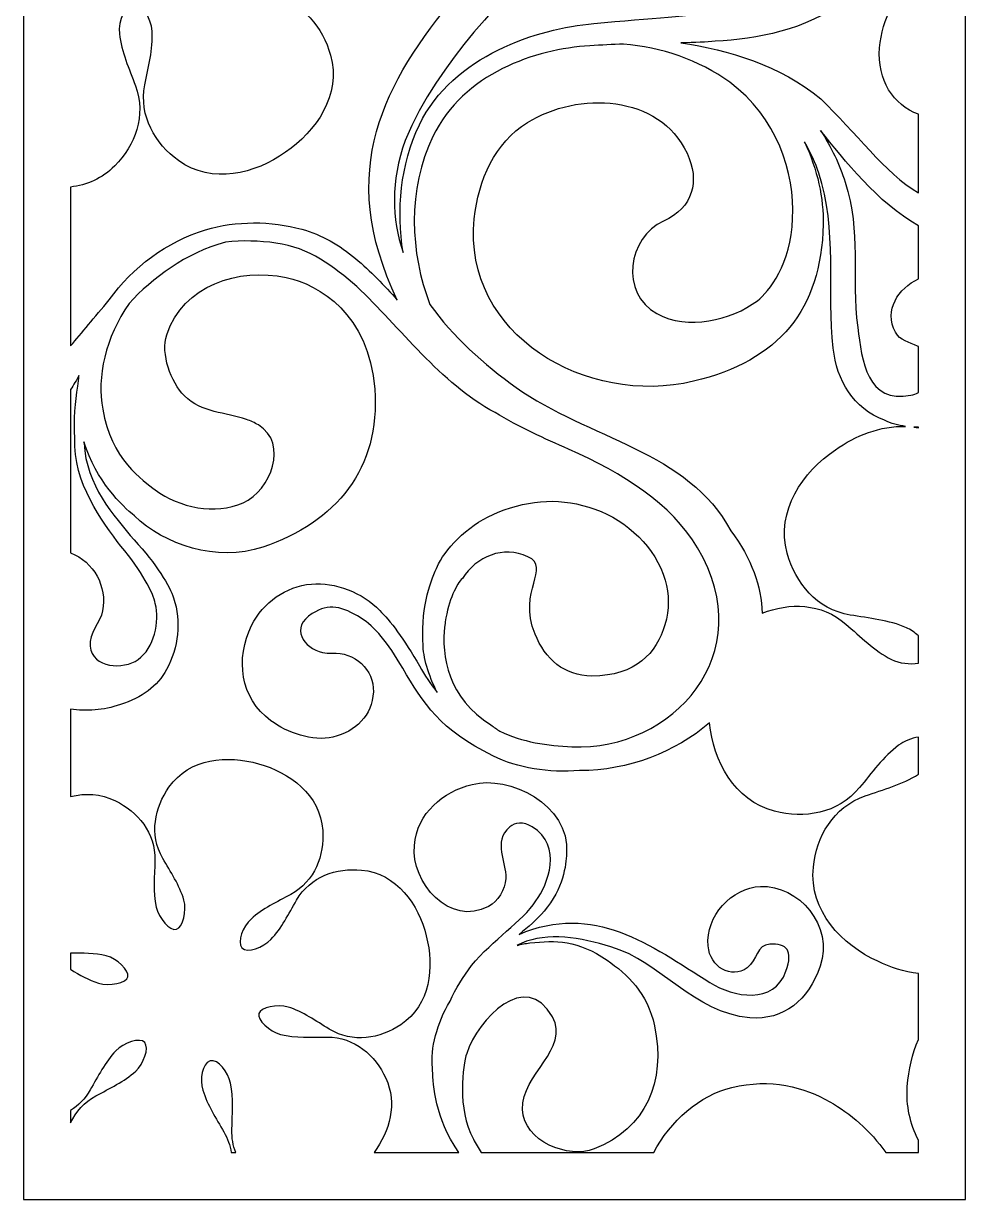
# Model space of a CAD drawing. Header units: centimetres. Extents: x 12.62 to 15.59, y -0.87 to 9.
# Drawn here: x 12.625 to 15.586, y -0.87 to 2.828 of the extents above; entities that cross this region are included whole.
import ezdxf

# ---------------------------------------------------------------- set-up
doc = ezdxf.new("R2010")
doc.units = ezdxf.units.CM
doc.header["$MEASUREMENT"] = 0
doc.layers.add('layer 1', color=7, linetype='Continuous')

msp = doc.modelspace()

# ---------------------------------------------------------------- linework, layer by layer
at = {"layer": 'layer 1', "color": 250}
for points, knots in [([(12.62472, 9.00077), (12.62472, 9.00077), (15.586, 9.00077), (15.586, 9.00077), (15.586, 9.00077), (15.586, 9.00077), (15.586, -0.87015), (15.586, -0.87015), (15.586, -0.87015), (15.586, -0.87015), (12.62472, -0.87015), (12.62472, -0.87015), (12.62472, -0.87015), (12.62472, -0.87015), (12.62472, 9.00077), (12.62472, 9.00077)], [0, 0, 0, 0, 0.2, 0.2, 0.2, 0.2, 0.4, 0.4, 0.4, 0.4, 0.6, 0.6, 0.6, 0.6, 1, 1, 1, 1]), ([(12.77279, 1.81366), (12.77279, 1.81366), (12.77279, 2.31336), (12.77279, 2.31336), (12.77279, 2.31336), (12.82356, 2.31964), (12.87201, 2.34009), (12.91129, 2.3799), (12.91129, 2.3799), (12.9749, 2.44434), (13.01168, 2.53745), (12.97659, 2.6321), (12.97659, 2.6321), (12.95689, 2.68538), (12.93239, 2.73867), (12.92597, 2.79472), (12.92597, 2.79472), (12.9214, 2.83479), (12.94684, 2.89397), (12.96962, 2.89533), (12.96962, 2.89533), (12.9924, 2.89673), (13.02713, 2.84354), (13.02925, 2.80329), (13.02925, 2.80329), (13.03222, 2.74698), (13.01683, 2.69035), (13.00612, 2.63463), (13.00612, 2.63463), (12.98721, 2.53542), (13.03884, 2.44972), (13.11214, 2.39661), (13.11214, 2.39661), (13.2171, 2.32065), (13.35337, 2.35521), (13.44791, 2.42278), (13.44791, 2.42278), (13.54429, 2.48765), (13.62435, 2.60324), (13.59, 2.72807), (13.59, 2.72807), (13.56593, 2.81539), (13.50381, 2.89375), (13.40426, 2.91075), (13.40426, 2.91075), (13.34826, 2.92024), (13.28984, 2.92573), (13.23811, 2.94825), (13.23811, 2.94825), (13.20113, 2.96425), (13.15896, 3.01059), (13.17279, 3.03634), (13.17279, 3.03634), (13.18662, 3.062), (13.24632, 3.0602), (13.28231, 3.04191), (13.28231, 3.04191), (13.33258, 3.01637), (13.37394, 2.97467), (13.41685, 2.93762), (13.41685, 2.93762), (13.49325, 2.8716), (13.59338, 2.87343), (13.676, 2.91034), (13.676, 2.91034), (13.79422, 2.96326), (13.83246, 3.09857), (13.8212, 3.2142), (13.8212, 3.2142), (13.81325, 3.33012), (13.75317, 3.45724), (13.6278, 3.48995), (13.6278, 3.48995), (13.58777, 3.50037), (13.54537, 3.50296), (13.50497, 3.49529), (13.50497, 3.49529), (13.53362, 3.52827), (13.56537, 3.57196), (13.58676, 3.60205), (13.58676, 3.60205), (13.66054, 3.70575), (13.82092, 3.80943), (13.9573, 3.79053), (13.9573, 3.79053), (14.01223, 3.78292), (14.07141, 3.76178), (14.09849, 3.70899), (14.09849, 3.70899), (14.12148, 3.66419), (14.09979, 3.59523), (14.04514, 3.58511), (14.04514, 3.58511), (13.98214, 3.57345), (13.889, 3.59034), (13.84426, 3.5032), (13.84426, 3.5032), (13.80469, 3.42618), (13.84276, 3.35127), (13.89899, 3.29649), (13.89899, 3.29649), (13.96354, 3.23362), (14.12018, 3.22473), (14.22462, 3.2987), (14.22462, 3.2987), (14.33896, 3.37968), (14.373, 3.54828), (14.31283, 3.66884), (14.31283, 3.66884), (14.27894, 3.73673), (14.22819, 3.79249), (14.16219, 3.83039), (14.16219, 3.83039), (13.99642, 3.92561), (13.81041, 3.88517), (13.66857, 3.76915), (13.66857, 3.76915), (13.58578, 3.70148), (13.53881, 3.60152), (13.48155, 3.51498), (13.48155, 3.51498), (13.47439, 3.50415), (13.4678, 3.49324), (13.46127, 3.48248), (13.46127, 3.48248), (13.42988, 3.46972), (13.40092, 3.44947), (13.37681, 3.4204), (13.37681, 3.4204), (13.34051, 3.37668), (13.3066, 3.3288), (13.26126, 3.2952), (13.26126, 3.2952), (13.22884, 3.27128), (13.16799, 3.26278), (13.15233, 3.28269), (13.15233, 3.28269), (13.13658, 3.30263), (13.16841, 3.35838), (13.20223, 3.38036), (13.20223, 3.38036), (13.24947, 3.41109), (13.30623, 3.4261), (13.35985, 3.44476), (13.35985, 3.44476), (13.45522, 3.47788), (13.5037, 3.5655), (13.51297, 3.65555), (13.51297, 3.65555), (13.52628, 3.78435), (13.4282, 3.88514), (13.32242, 3.93322), (13.32242, 3.93322), (13.21809, 3.98425), (13.07794, 3.99581), (12.98695, 3.90366), (12.98695, 3.90366), (12.92343, 3.83915), (12.88663, 3.74608), (12.92167, 3.65143), (12.92167, 3.65143), (12.94143, 3.59818), (12.9659, 3.54486), (12.9723, 3.48885), (12.9723, 3.48885), (12.97685, 3.44873), (12.95112, 3.39217), (12.92862, 3.3882), (12.92862, 3.3882), (12.90617, 3.38422), (12.87118, 3.43998), (12.86902, 3.48023), (12.86902, 3.48023), (12.86606, 3.53653), (12.88144, 3.59318), (12.89212, 3.64896), (12.89212, 3.64896), (12.9111, 3.74811), (12.85943, 3.83389), (12.78613, 3.88696), (12.78613, 3.88696), (12.78174, 3.89014), (12.77728, 3.89311), (12.77279, 3.89591), (12.77279, 3.89591), (12.77279, 3.89591), (12.77279, 4.02152), (12.77279, 4.02152), (12.77279, 4.02152), (12.7901, 4.02171), (12.80766, 4.02359), (12.82531, 4.02729), (12.82531, 4.02729), (12.89311, 4.04306), (12.95994, 4.08184), (12.99604, 4.12688), (12.99604, 4.12688), (13.01803, 4.15035), (13.05992, 4.21526), (13.08322, 4.30348), (13.08322, 4.30348), (13.11095, 4.40849), (13.15274, 4.5046), (13.20286, 4.60073), (13.20286, 4.60073), (13.20967, 4.6138), (13.21801, 4.62665), (13.22753, 4.63921), (13.22753, 4.63921), (13.22216, 4.63008), (13.21715, 4.62082), (13.21254, 4.61144), (13.21254, 4.61144), (13.15083, 4.48598), (13.13914, 4.35377), (13.20602, 4.22745), (13.20602, 4.22745), (13.26555, 4.115), (13.3793, 4.03982), (13.51095, 4.03844), (13.51095, 4.03844), (13.60391, 4.03744), (13.69385, 4.06277), (13.75803, 4.13426), (13.75803, 4.13426), (13.82801, 4.21224), (13.87498, 4.35162), (13.83176, 4.45257), (13.83176, 4.45257), (13.80703, 4.51032), (13.72541, 4.547), (13.66424, 4.50753), (13.66424, 4.50753), (13.61913, 4.47843), (13.62917, 4.40601), (13.5511, 4.43105), (13.5511, 4.43105), (13.54681, 4.43242), (13.54243, 4.43421), (13.53802, 4.43637), (13.53802, 4.43637), (13.4, 4.50393), (13.49167, 4.64574), (13.56559, 4.71892), (13.56559, 4.71892), (13.66557, 4.81791), (13.80061, 4.8315), (13.93434, 4.83961), (13.93434, 4.83961), (13.98625, 4.84276), (14.11864, 4.83267), (14.26542, 4.7425), (14.26542, 4.7425), (14.33735, 4.69867), (14.41029, 4.63217), (14.47163, 4.54942), (14.47163, 4.54942), (14.54777, 4.42255), (14.59774, 4.27148), (14.6106, 4.11797), (14.6106, 4.11797), (14.61066, 4.11645), (14.61063, 4.11498), (14.61069, 4.11347), (14.61069, 4.11347), (14.5826, 4.31029), (14.49246, 4.49488), (14.26814, 4.52145), (14.26814, 4.52145), (14.14754, 4.53571), (14.03004, 4.50326), (13.94429, 4.40972), (13.94429, 4.40972), (13.86994, 4.32862), (13.86326, 4.19378), (13.90696, 4.08632), (13.90696, 4.08632), (13.97615, 3.91621), (14.29119, 3.93288), (14.33316, 4.12113), (14.33316, 4.12113), (14.33999, 4.15179), (14.3388, 4.20225), (14.31055, 4.22456), (14.31055, 4.22456), (14.28661, 4.24346), (14.25807, 4.22887), (14.22897, 4.2299), (14.22897, 4.2299), (14.20657, 4.23068), (14.18859, 4.23607), (14.17473, 4.24462), (14.17473, 4.24462), (14.10536, 4.28739), (14.13834, 4.4091), (14.23278, 4.42779), (14.23278, 4.42779), (14.28621, 4.44059), (14.3504, 4.41562), (14.39324, 4.38796), (14.39324, 4.38796), (14.41937, 4.37574), (14.47768, 4.32847), (14.51726, 4.24113), (14.51726, 4.24113), (14.55592, 4.1518), (14.57688, 4.02429), (14.58716, 3.89589), (14.58716, 3.89589), (14.5881, 3.88002), (14.58841, 3.86434), (14.58816, 3.84885), (14.58816, 3.84885), (14.42003, 3.06024), (13.40912, 2.77708), (13.79972, 1.95791), (13.79972, 1.95791), (13.75882, 2.00459), (13.71593, 2.04952), (13.66827, 2.08881), (13.66827, 2.08881), (13.61874, 2.12964), (13.56194, 2.16418), (13.49956, 2.18101), (13.49956, 2.18101), (13.40307, 2.20705), (13.29298, 2.20798), (13.19723, 2.17879), (13.19723, 2.17879), (13.0749, 2.14148), (12.96735, 2.06192), (12.89411, 1.95824), (12.89411, 1.95824), (12.84702, 1.90378), (12.80702, 1.85447), (12.77279, 1.81366)], [0, 0, 0, 0, 0.0117647, 0.0117647, 0.0117647, 0.0117647, 0.0235294, 0.0235294, 0.0235294, 0.0235294, 0.0352941, 0.0352941, 0.0352941, 0.0352941, 0.0470588, 0.0470588, 0.0470588, 0.0470588, 0.0588235, 0.0588235, 0.0588235, 0.0588235, 0.0705882, 0.0705882, 0.0705882, 0.0705882, 0.0823529, 0.0823529, 0.0823529, 0.0823529, 0.0941176, 0.0941176, 0.0941176, 0.0941176, 0.1058824, 0.1058824, 0.1058824, 0.1058824, 0.1176471, 0.1176471, 0.1176471, 0.1176471, 0.1294118, 0.1294118, 0.1294118, 0.1294118, 0.1411765, 0.1411765, 0.1411765, 0.1411765, 0.1529412, 0.1529412, 0.1529412, 0.1529412, 0.1647059, 0.1647059, 0.1647059, 0.1647059, 0.1764706, 0.1764706, 0.1764706, 0.1764706, 0.1882353, 0.1882353, 0.1882353, 0.1882353, 0.2, 0.2, 0.2, 0.2, 0.2117647, 0.2117647, 0.2117647, 0.2117647, 0.2235294, 0.2235294, 0.2235294, 0.2235294, 0.2352941, 0.2352941, 0.2352941, 0.2352941, 0.2470588, 0.2470588, 0.2470588, 0.2470588, 0.2588235, 0.2588235, 0.2588235, 0.2588235, 0.2705882, 0.2705882, 0.2705882, 0.2705882, 0.2823529, 0.2823529, 0.2823529, 0.2823529, 0.2941176, 0.2941176, 0.2941176, 0.2941176, 0.3058824, 0.3058824, 0.3058824, 0.3058824, 0.3176471, 0.3176471, 0.3176471, 0.3176471, 0.3294118, 0.3294118, 0.3294118, 0.3294118, 0.3411765, 0.3411765, 0.3411765, 0.3411765, 0.3529412, 0.3529412, 0.3529412, 0.3529412, 0.3647059, 0.3647059, 0.3647059, 0.3647059, 0.3764706, 0.3764706, 0.3764706, 0.3764706, 0.3882353, 0.3882353, 0.3882353, 0.3882353, 0.4, 0.4, 0.4, 0.4, 0.4117647, 0.4117647, 0.4117647, 0.4117647, 0.4235294, 0.4235294, 0.4235294, 0.4235294, 0.4352941, 0.4352941, 0.4352941, 0.4352941, 0.4470588, 0.4470588, 0.4470588, 0.4470588, 0.4588235, 0.4588235, 0.4588235, 0.4588235, 0.4705882, 0.4705882, 0.4705882, 0.4705882, 0.4823529, 0.4823529, 0.4823529, 0.4823529, 0.4941176, 0.4941176, 0.4941176, 0.4941176, 0.5058824, 0.5058824, 0.5058824, 0.5058824, 0.5176471, 0.5176471, 0.5176471, 0.5176471, 0.5294118, 0.5294118, 0.5294118, 0.5294118, 0.5411765, 0.5411765, 0.5411765, 0.5411765, 0.5529412, 0.5529412, 0.5529412, 0.5529412, 0.5647059, 0.5647059, 0.5647059, 0.5647059, 0.5764706, 0.5764706, 0.5764706, 0.5764706, 0.5882353, 0.5882353, 0.5882353, 0.5882353, 0.6, 0.6, 0.6, 0.6, 0.6117647, 0.6117647, 0.6117647, 0.6117647, 0.6235294, 0.6235294, 0.6235294, 0.6235294, 0.6352941, 0.6352941, 0.6352941, 0.6352941, 0.6470588, 0.6470588, 0.6470588, 0.6470588, 0.6588235, 0.6588235, 0.6588235, 0.6588235, 0.6705882, 0.6705882, 0.6705882, 0.6705882, 0.6823529, 0.6823529, 0.6823529, 0.6823529, 0.6941176, 0.6941176, 0.6941176, 0.6941176, 0.7058824, 0.7058824, 0.7058824, 0.7058824, 0.7176471, 0.7176471, 0.7176471, 0.7176471, 0.7294118, 0.7294118, 0.7294118, 0.7294118, 0.7411765, 0.7411765, 0.7411765, 0.7411765, 0.7529412, 0.7529412, 0.7529412, 0.7529412, 0.7647059, 0.7647059, 0.7647059, 0.7647059, 0.7764706, 0.7764706, 0.7764706, 0.7764706, 0.7882353, 0.7882353, 0.7882353, 0.7882353, 0.8, 0.8, 0.8, 0.8, 0.8117647, 0.8117647, 0.8117647, 0.8117647, 0.8235294, 0.8235294, 0.8235294, 0.8235294, 0.8352941, 0.8352941, 0.8352941, 0.8352941, 0.8470588, 0.8470588, 0.8470588, 0.8470588, 0.8588235, 0.8588235, 0.8588235, 0.8588235, 0.8705882, 0.8705882, 0.8705882, 0.8705882, 0.8823529, 0.8823529, 0.8823529, 0.8823529, 0.8941176, 0.8941176, 0.8941176, 0.8941176, 0.9058824, 0.9058824, 0.9058824, 0.9058824, 0.9176471, 0.9176471, 0.9176471, 0.9176471, 0.9294118, 0.9294118, 0.9294118, 0.9294118, 0.9411765, 0.9411765, 0.9411765, 0.9411765, 0.9529412, 0.9529412, 0.9529412, 0.9529412, 0.9647059, 0.9647059, 0.9647059, 0.9647059, 0.9764706, 0.9764706, 0.9764706, 0.9764706, 1, 1, 1, 1]), ([(15.43793, 3.8455), (15.43793, 3.8455), (15.43793, 2.9828), (15.43793, 2.9828), (15.43793, 2.9828), (15.36854, 2.92682), (15.32333, 2.84304), (15.31593, 2.75099), (15.31593, 2.75099), (15.30775, 2.64914), (15.35935, 2.5717), (15.43793, 2.54214), (15.43793, 2.54214), (15.43793, 2.54214), (15.43793, 2.29477), (15.43793, 2.29477), (15.43793, 2.29477), (15.33231, 2.35792), (15.24036, 2.48602), (15.13094, 2.59049), (15.13094, 2.59049), (15.00429, 2.69608), (14.84087, 2.74455), (14.69146, 2.76686), (14.69146, 2.76686), (14.69146, 2.76686), (14.69127, 2.76691), (14.69127, 2.76691), (14.69127, 2.76691), (14.7361, 2.76785), (14.77284, 2.76905), (14.79915, 2.77182), (14.79915, 2.77182), (14.93104, 2.77882), (15.08334, 2.80647), (15.20509, 2.89838), (15.20509, 2.89838), (15.32528, 2.98758), (15.39787, 3.12662), (15.41743, 3.25244), (15.41743, 3.25244), (15.43302, 3.34076), (15.42246, 3.45372), (15.35158, 3.55582), (15.35158, 3.55582), (15.2849, 3.65982), (15.13882, 3.72084), (15.01313, 3.71852), (15.01313, 3.71852), (14.83109, 3.71516), (14.6454, 3.55579), (14.67383, 3.37741), (14.67383, 3.37741), (14.68702, 3.29465), (14.76408, 3.23124), (14.84412, 3.23382), (14.84412, 3.23382), (14.94763, 3.23715), (14.97657, 3.27715), (15.04592, 3.29722), (15.04592, 3.29722), (15.09748, 3.31217), (15.14349, 3.30784), (15.16767, 3.2495), (15.16767, 3.2495), (15.20278, 3.16482), (15.14828, 3.03806), (15.08605, 2.9803), (15.08605, 2.9803), (15.00788, 2.90777), (14.88659, 2.87917), (14.78956, 2.86357), (14.78956, 2.86357), (14.73496, 2.85176), (14.60049, 2.84561), (14.41773, 2.82719), (14.41773, 2.82719), (14.23914, 2.81194), (13.97533, 2.72702), (13.86906, 2.5092), (13.86906, 2.5092), (13.80914, 2.38329), (13.797, 2.23976), (13.81802, 2.10785), (13.81802, 2.10785), (13.7823, 2.21369), (13.77849, 2.33123), (13.82446, 2.45998), (13.82446, 2.45998), (14.03936, 2.97174), (14.62135, 3.18867), (14.69914, 3.85582), (14.69914, 3.85582), (14.7513, 4.00183), (14.81322, 4.14364), (14.91579, 4.26086), (14.91579, 4.26086), (14.98573, 4.34265), (15.12288, 4.37304), (15.16082, 4.37463), (15.16082, 4.37463), (15.27388, 4.37934), (15.4747, 4.29367), (15.3626, 4.16187), (15.3626, 4.16187), (15.28856, 4.07482), (15.15895, 4.19019), (15.05719, 4.14853), (15.05719, 4.14853), (14.96264, 4.10982), (14.96239, 3.95765), (15.01951, 3.89416), (15.01951, 3.89416), (15.13373, 3.76721), (15.28905, 3.75626), (15.43793, 3.8455)], [0, 0, 0, 0, 0.0333333, 0.0333333, 0.0333333, 0.0333333, 0.0666667, 0.0666667, 0.0666667, 0.0666667, 0.1, 0.1, 0.1, 0.1, 0.1333333, 0.1333333, 0.1333333, 0.1333333, 0.1666667, 0.1666667, 0.1666667, 0.1666667, 0.2, 0.2, 0.2, 0.2, 0.2333333, 0.2333333, 0.2333333, 0.2333333, 0.2666667, 0.2666667, 0.2666667, 0.2666667, 0.3, 0.3, 0.3, 0.3, 0.3333333, 0.3333333, 0.3333333, 0.3333333, 0.3666667, 0.3666667, 0.3666667, 0.3666667, 0.4, 0.4, 0.4, 0.4, 0.4333333, 0.4333333, 0.4333333, 0.4333333, 0.4666667, 0.4666667, 0.4666667, 0.4666667, 0.5, 0.5, 0.5, 0.5, 0.5333333, 0.5333333, 0.5333333, 0.5333333, 0.5666667, 0.5666667, 0.5666667, 0.5666667, 0.6, 0.6, 0.6, 0.6, 0.6333333, 0.6333333, 0.6333333, 0.6333333, 0.6666667, 0.6666667, 0.6666667, 0.6666667, 0.7, 0.7, 0.7, 0.7, 0.7333333, 0.7333333, 0.7333333, 0.7333333, 0.7666667, 0.7666667, 0.7666667, 0.7666667, 0.8, 0.8, 0.8, 0.8, 0.8333333, 0.8333333, 0.8333333, 0.8333333, 0.8666667, 0.8666667, 0.8666667, 0.8666667, 0.9, 0.9, 0.9, 0.9, 0.9333333, 0.9333333, 0.9333333, 0.9333333, 1, 1, 1, 1]), ([(15.43793, 0.90221), (15.43793, 0.90221), (15.43793, 0.81652), (15.43793, 0.81652), (15.43793, 0.81652), (15.41221, 0.81169), (15.3776, 0.81564), (15.35339, 0.82793), (15.35339, 0.82793), (15.29992, 0.85516), (15.25579, 0.89948), (15.21007, 0.93906), (15.21007, 0.93906), (15.13261, 1.00599), (15.03232, 1.00742), (14.94694, 0.97342), (14.94694, 0.97342), (14.94426, 1.05711), (14.91397, 1.14527), (14.84807, 1.23263), (14.84807, 1.23263), (14.71693, 1.48204), (14.39781, 1.52317), (14.17348, 1.68326), (14.17348, 1.68326), (14.0722, 1.75553), (13.97411, 1.84283), (13.90256, 1.94449), (13.90256, 1.94449), (13.83972, 2.10534), (13.83083, 2.30687), (13.91193, 2.47227), (13.91193, 2.47227), (14.00726, 2.67127), (14.23428, 2.74713), (14.40472, 2.75773), (14.40472, 2.75773), (14.44151, 2.75994), (14.47695, 2.7615), (14.51068, 2.76268), (14.51068, 2.76268), (14.62778, 2.75307), (14.74832, 2.7137), (14.84499, 2.6427), (14.84499, 2.6427), (14.99252, 2.53465), (15.05044, 2.35795), (15.0426, 2.21461), (15.0426, 2.21461), (15.03677, 2.07083), (14.96913, 1.98457), (14.93184, 1.95602), (14.93184, 1.95602), (14.84992, 1.89329), (14.71105, 1.86305), (14.61576, 1.91526), (14.61576, 1.91526), (14.49902, 1.9792), (14.5243, 2.15592), (14.63701, 2.20633), (14.63701, 2.20633), (14.72984, 2.24786), (14.75153, 2.33273), (14.71063, 2.41981), (14.71063, 2.41981), (14.62337, 2.60565), (14.36813, 2.61531), (14.20895, 2.51608), (14.20895, 2.51608), (14.10677, 2.45238), (14.05416, 2.33618), (14.04173, 2.21393), (14.04173, 2.21393), (14.00458, 1.84876), (14.3953, 1.62235), (14.73133, 1.70261), (14.73133, 1.70261), (15.00078, 1.76697), (15.13267, 1.92801), (15.1386, 2.19584), (15.1386, 2.19584), (15.14037, 2.27621), (15.12093, 2.36898), (15.07985, 2.45545), (15.07985, 2.45545), (15.09924, 2.42137), (15.11463, 2.38781), (15.12487, 2.35712), (15.12487, 2.35712), (15.18309, 2.18254), (15.15107, 1.98542), (15.17021, 1.80625), (15.17021, 1.80625), (15.18104, 1.70483), (15.23328, 1.6171), (15.33159, 1.5799), (15.33159, 1.5799), (15.35192, 1.57), (15.37438, 1.56381), (15.39757, 1.5608), (15.39757, 1.5608), (15.31935, 1.56304), (15.23961, 1.53192), (15.17707, 1.4872), (15.17707, 1.4872), (15.07438, 1.41816), (14.98914, 1.29511), (15.02573, 1.16211), (15.02573, 1.16211), (15.05134, 1.06916), (15.1175, 0.98565), (15.22354, 0.96763), (15.22354, 0.96763), (15.28315, 0.95752), (15.34536, 0.95167), (15.40045, 0.9277), (15.40045, 0.9277), (15.41315, 0.92219), (15.42634, 0.91297), (15.43793, 0.90221)], [0, 0, 0, 0, 0.0322581, 0.0322581, 0.0322581, 0.0322581, 0.0645161, 0.0645161, 0.0645161, 0.0645161, 0.0967742, 0.0967742, 0.0967742, 0.0967742, 0.1290323, 0.1290323, 0.1290323, 0.1290323, 0.1612903, 0.1612903, 0.1612903, 0.1612903, 0.1935484, 0.1935484, 0.1935484, 0.1935484, 0.2258065, 0.2258065, 0.2258065, 0.2258065, 0.2580645, 0.2580645, 0.2580645, 0.2580645, 0.2903226, 0.2903226, 0.2903226, 0.2903226, 0.3225806, 0.3225806, 0.3225806, 0.3225806, 0.3548387, 0.3548387, 0.3548387, 0.3548387, 0.3870968, 0.3870968, 0.3870968, 0.3870968, 0.4193548, 0.4193548, 0.4193548, 0.4193548, 0.4516129, 0.4516129, 0.4516129, 0.4516129, 0.483871, 0.483871, 0.483871, 0.483871, 0.516129, 0.516129, 0.516129, 0.516129, 0.5483871, 0.5483871, 0.5483871, 0.5483871, 0.5806452, 0.5806452, 0.5806452, 0.5806452, 0.6129032, 0.6129032, 0.6129032, 0.6129032, 0.6451613, 0.6451613, 0.6451613, 0.6451613, 0.6774194, 0.6774194, 0.6774194, 0.6774194, 0.7096774, 0.7096774, 0.7096774, 0.7096774, 0.7419355, 0.7419355, 0.7419355, 0.7419355, 0.7741935, 0.7741935, 0.7741935, 0.7741935, 0.8064516, 0.8064516, 0.8064516, 0.8064516, 0.8387097, 0.8387097, 0.8387097, 0.8387097, 0.8709677, 0.8709677, 0.8709677, 0.8709677, 0.9032258, 0.9032258, 0.9032258, 0.9032258, 0.9354839, 0.9354839, 0.9354839, 0.9354839, 1, 1, 1, 1]), ([(15.43793, 2.19135), (15.43793, 2.19135), (15.43793, 2.0243), (15.43793, 2.0243), (15.43793, 2.0243), (15.37529, 1.99561), (15.32894, 1.92633), (15.36591, 1.85668), (15.36591, 1.85668), (15.3798, 1.83049), (15.40956, 1.82574), (15.43565, 1.81303), (15.43565, 1.81303), (15.43641, 1.81266), (15.43717, 1.8123), (15.43793, 1.81191), (15.43793, 1.81191), (15.43793, 1.81191), (15.43793, 1.66686), (15.43793, 1.66686), (15.43793, 1.66686), (15.43077, 1.66326), (15.42293, 1.66048), (15.41445, 1.65874), (15.41445, 1.65874), (15.27728, 1.63065), (15.26033, 1.76725), (15.2471, 1.87194), (15.2471, 1.87194), (15.22616, 2.03764), (15.25915, 2.16847), (15.20775, 2.32886), (15.20775, 2.32886), (15.19028, 2.38334), (15.16453, 2.43927), (15.12979, 2.49164), (15.12979, 2.49164), (15.20662, 2.39787), (15.30837, 2.2645), (15.43793, 2.19135)], [0, 0, 0, 0, 0.0909091, 0.0909091, 0.0909091, 0.0909091, 0.1818182, 0.1818182, 0.1818182, 0.1818182, 0.2727273, 0.2727273, 0.2727273, 0.2727273, 0.3636364, 0.3636364, 0.3636364, 0.3636364, 0.4545455, 0.4545455, 0.4545455, 0.4545455, 0.5454545, 0.5454545, 0.5454545, 0.5454545, 0.6363636, 0.6363636, 0.6363636, 0.6363636, 0.7272727, 0.7272727, 0.7272727, 0.7272727, 0.8181818, 0.8181818, 0.8181818, 0.8181818, 1, 1, 1, 1]), ([(15.43793, 0.58408), (15.43793, 0.58408), (15.43793, 0.46705), (15.43793, 0.46705), (15.43793, 0.46705), (15.38773, 0.43462), (15.3276, 0.41872), (15.2708, 0.39895), (15.2708, 0.39895), (15.16919, 0.36368), (15.11768, 0.27042), (15.10774, 0.17453), (15.10774, 0.17453), (15.09362, 0.03734), (15.19803, -0.06996), (15.31069, -0.1211), (15.31069, -0.1211), (15.34973, -0.14021), (15.39344, -0.15411), (15.43793, -0.15987), (15.43793, -0.15987), (15.43793, -0.15987), (15.43793, -0.36728), (15.43793, -0.36728), (15.43793, -0.36728), (15.419, -0.4113), (15.40683, -0.46081), (15.40312, -0.51536), (15.40312, -0.51536), (15.39907, -0.57477), (15.41187, -0.63253), (15.43793, -0.68346), (15.43793, -0.68346), (15.43793, -0.68346), (15.43793, -0.72209), (15.43793, -0.72209), (15.43793, -0.72209), (15.43793, -0.72209), (15.33582, -0.72209), (15.33582, -0.72209), (15.33582, -0.72209), (15.28659, -0.65407), (15.22388, -0.59916), (15.15906, -0.56279), (15.15906, -0.56279), (15.08178, -0.51733), (14.97222, -0.48766), (14.8518, -0.51837), (14.8518, -0.51837), (14.7504, -0.54026), (14.6578, -0.62522), (14.60599, -0.72209), (14.60599, -0.72209), (14.60599, -0.72209), (14.06324, -0.72209), (14.06324, -0.72209), (14.06324, -0.72209), (14.05473, -0.70836), (14.04659, -0.69435), (14.03885, -0.68), (14.03885, -0.68), (13.98667, -0.58584), (14.00618, -0.44672), (14.01798, -0.41062), (14.01798, -0.41062), (14.0531, -0.30309), (14.20363, -0.1449), (14.28794, -0.29602), (14.28794, -0.29602), (14.34356, -0.39582), (14.19011, -0.4769), (14.19357, -0.5868), (14.19357, -0.5868), (14.19673, -0.68896), (14.33922, -0.74237), (14.41865, -0.71107), (14.41865, -0.71107), (14.5812, -0.64708), (14.64505, -0.50028), (14.60834, -0.32436), (14.60834, -0.32436), (14.58668, -0.22075), (14.5232, -0.16183), (14.45915, -0.11784), (14.45915, -0.11784), (14.36807, -0.0552), (14.29745, -0.05408), (14.21664, -0.0635), (14.21664, -0.0635), (14.20281, -0.0651), (14.1893, -0.06779), (14.17616, -0.07142), (14.17616, -0.07142), (14.18102, -0.06897), (14.18591, -0.06666), (14.1908, -0.06451), (14.1908, -0.06451), (14.27172, -0.02826), (14.37705, -0.04683), (14.47159, -0.07554), (14.47159, -0.07554), (14.62897, -0.12334), (14.7321, -0.28397), (14.90786, -0.29875), (14.90786, -0.29875), (15.01491, -0.30778), (15.09229, -0.24325), (15.12923, -0.13671), (15.12923, -0.13671), (15.17354, -0.00909), (15.06052, 0.11883), (14.94188, 0.11425), (14.94188, 0.11425), (14.8507, 0.11075), (14.76862, 0.01963), (14.77686, -0.07298), (14.77686, -0.07298), (14.78276, -0.13942), (14.85001, -0.17883), (14.89952, -0.14142), (14.89952, -0.14142), (14.93222, -0.11681), (14.9299, -0.06898), (14.97073, -0.06747), (14.97073, -0.06747), (15.02417, -0.06545), (15.04537, -0.08514), (15.02156, -0.15242), (15.02156, -0.15242), (14.98404, -0.25792), (14.85693, -0.23503), (14.78246, -0.18799), (14.78246, -0.18799), (14.59505, -0.06959), (14.41731, 0.06457), (14.18245, -0.03672), (14.18245, -0.03672), (14.21172, -0.01357), (14.23928, 0.01002), (14.26118, 0.03678), (14.26118, 0.03678), (14.32194, 0.10668), (14.33055, 0.18205), (14.33162, 0.21725), (14.33162, 0.21725), (14.34365, 0.37435), (14.14972, 0.46427), (14.03552, 0.43515), (14.03552, 0.43515), (13.94316, 0.41158), (13.86296, 0.3465), (13.85345, 0.24307), (13.85345, 0.24307), (13.84274, 0.12646), (13.96417, -0.01419), (14.0868, 0.05139), (14.0868, 0.05139), (14.11647, 0.06724), (14.13844, 0.10352), (14.14052, 0.13953), (14.14052, 0.13953), (14.1436, 0.19265), (14.09816, 0.25317), (14.15316, 0.30149), (14.15316, 0.30149), (14.16828, 0.31477), (14.19651, 0.31884), (14.22376, 0.30193), (14.22376, 0.30193), (14.32213, 0.24103), (14.27305, 0.12043), (14.23562, 0.06869), (14.23562, 0.06869), (14.19203, 0.0032), (14.10131, -0.05244), (14.03301, -0.13452), (14.03301, -0.13452), (14.00689, -0.16937), (13.98373, -0.2073), (13.96551, -0.24635), (13.96551, -0.24635), (13.92406, -0.31707), (13.90355, -0.39533), (13.9107, -0.45634), (13.9107, -0.45634), (13.9115, -0.49483), (13.91384, -0.59556), (13.97839, -0.69939), (13.97839, -0.69939), (13.98314, -0.70703), (13.98801, -0.71459), (13.99299, -0.72209), (13.99299, -0.72209), (13.99299, -0.72209), (13.72688, -0.72209), (13.72688, -0.72209), (13.72688, -0.72209), (13.77566, -0.65547), (13.801, -0.56919), (13.76343, -0.48825), (13.76343, -0.48825), (13.7305, -0.41735), (13.66636, -0.35944), (13.57918, -0.35928), (13.57918, -0.35928), (13.53014, -0.35917), (13.4796, -0.36287), (13.43232, -0.3511), (13.43232, -0.3511), (13.39856, -0.3427), (13.35838, -0.30426), (13.36412, -0.28543), (13.36412, -0.28543), (13.36988, -0.26658), (13.42339, -0.25457), (13.45656, -0.26496), (13.45656, -0.26496), (13.50302, -0.27963), (13.54421, -0.30918), (13.58606, -0.33467), (13.58606, -0.33467), (13.66058, -0.37993), (13.74552, -0.36403), (13.81056, -0.32077), (13.81056, -0.32077), (13.9037, -0.25878), (13.91689, -0.13813), (13.89081, -0.04127), (13.89081, -0.04127), (13.86744, 0.05627), (13.79814, 0.15591), (13.68679, 0.16584), (13.68679, 0.16584), (13.60893, 0.17276), (13.5268, 0.14619), (13.48299, 0.07079), (13.48299, 0.07079), (13.45836, 0.02836), (13.43627, -0.01726), (13.40246, -0.05235), (13.40246, -0.05235), (13.3783, -0.07732), (13.32816, -0.09745), (13.31149, -0.07855), (13.31149, -0.07855), (13.29491, -0.05958), (13.31438, -0.01183), (13.34007, 0.01177), (13.34007, 0.01177), (13.37589, 0.04464), (13.42208, 0.06554), (13.46505, 0.08907), (13.46505, 0.08907), (13.54151, 0.13092), (13.57029, 0.21249), (13.56533, 0.29041), (13.56533, 0.29041), (13.55824, 0.40206), (13.46035, 0.47382), (13.36344, 0.49962), (13.36344, 0.49962), (13.26728, 0.52821), (13.14629, 0.51802), (13.082, 0.42653), (13.082, 0.42653), (13.03714, 0.36256), (13.01907, 0.27803), (13.06249, 0.20249), (13.06249, 0.20249), (13.08688, 0.15993), (13.11536, 0.11802), (13.12881, 0.07123), (13.12881, 0.07123), (13.13836, 0.03781), (13.12682, -0.01402), (13.106, -0.02066), (13.106, -0.02066), (13.08515, -0.02742), (13.04967, 0.01518), (13.0421, 0.0492), (13.0421, 0.0492), (13.03151, 0.0967), (13.03652, 0.14713), (13.03765, 0.19614), (13.03765, 0.19614), (13.03963, 0.28327), (12.98342, 0.34892), (12.91337, 0.38358), (12.91337, 0.38358), (12.86716, 0.4065), (12.81863, 0.40845), (12.77279, 0.39691), (12.77279, 0.39691), (12.77279, 0.39691), (12.77279, 0.67191), (12.77279, 0.67191), (12.77279, 0.67191), (12.82253, 0.66383), (12.8755, 0.66797), (12.92916, 0.68585), (12.92916, 0.68585), (12.99746, 0.70861), (13.04512, 0.7423), (13.07452, 0.79652), (13.07452, 0.79652), (13.11167, 0.86505), (13.12059, 0.9468), (13.09669, 1.02123), (13.09669, 1.02123), (13.08539, 1.05641), (13.04219, 1.12927), (12.97269, 1.20361), (12.97269, 1.20361), (12.9086, 1.27949), (12.82091, 1.37668), (12.8153, 1.50784), (12.8153, 1.50784), (12.81512, 1.50929), (12.81498, 1.51073), (12.81481, 1.51218), (12.81481, 1.51218), (12.85269, 1.38882), (12.93492, 1.31075), (12.97356, 1.27912), (12.97356, 1.27912), (13.06732, 1.18934), (13.23057, 1.13222), (13.37697, 1.18127), (13.37697, 1.18127), (13.60698, 1.25833), (13.74793, 1.42927), (13.72879, 1.67773), (13.72879, 1.67773), (13.71049, 1.91553), (13.55427, 2.00656), (13.45093, 2.02882), (13.45093, 2.02882), (13.3004, 2.06127), (13.12615, 2.00459), (13.07503, 1.84889), (13.07503, 1.84889), (13.05534, 1.78894), (13.08766, 1.6999), (13.13064, 1.65672), (13.13064, 1.65672), (13.18433, 1.60275), (13.26003, 1.60585), (13.32596, 1.58247), (13.32596, 1.58247), (13.33878, 1.57791), (13.35125, 1.57235), (13.36311, 1.56519), (13.36311, 1.56519), (13.45899, 1.5072), (13.40238, 1.3592), (13.31554, 1.32087), (13.31554, 1.32087), (13.22602, 1.28137), (13.11538, 1.30494), (13.03884, 1.36134), (13.03884, 1.36134), (13.00263, 1.38802), (12.89725, 1.45996), (12.87432, 1.6153), (12.87432, 1.6153), (12.85359, 1.71436), (12.88282, 1.84101), (12.95653, 1.9476), (12.95653, 1.9476), (13.02993, 2.02647), (13.13463, 2.10668), (13.25922, 2.13996), (13.25922, 2.13996), (13.31218, 2.14633), (13.36702, 2.14454), (13.41796, 2.13716), (13.41796, 2.13716), (13.52355, 2.12369), (13.60065, 2.06213), (13.67232, 2.00056), (13.67232, 2.00056), (13.80851, 1.8734), (13.93464, 1.69606), (14.10705, 1.60441), (14.10705, 1.60441), (14.18362, 1.55793), (14.26441, 1.52186), (14.33802, 1.489), (14.33802, 1.489), (14.51049, 1.41282), (14.66106, 1.31775), (14.74402, 1.17841), (14.74402, 1.17841), (14.94258, 0.84494), (14.66591, 0.54041), (14.34858, 0.55322), (14.34858, 0.55322), (14.27432, 0.55622), (14.19116, 0.56827), (14.1223, 0.6022), (14.1223, 0.6022), (14.11283, 0.60833), (14.1035, 0.61489), (14.09433, 0.62191), (14.09433, 0.62191), (13.96055, 0.70683), (13.93684, 0.83575), (13.94923, 0.93635), (13.94923, 0.93635), (13.95017, 0.94054), (13.95072, 0.94392), (13.95062, 0.94645), (13.95062, 0.94645), (13.96072, 1.01398), (13.98659, 1.06708), (14.00446, 1.08247), (14.00446, 1.08247), (14.0475, 1.1513), (14.13375, 1.18784), (14.21011, 1.15113), (14.21011, 1.15113), (14.28613, 1.11457), (14.17634, 1.04592), (14.23286, 0.90774), (14.23286, 0.90774), (14.26492, 0.82939), (14.32402, 0.77584), (14.41186, 0.77584), (14.41186, 0.77584), (14.55003, 0.77584), (14.61454, 0.84852), (14.64115, 0.93705), (14.64115, 0.93705), (14.65565, 0.98535), (14.65452, 1.03306), (14.64181, 1.07751), (14.64181, 1.07751), (14.61272, 1.17936), (14.52289, 1.26423), (14.42128, 1.30027), (14.42128, 1.30027), (14.31605, 1.33761), (14.22157, 1.33177), (14.11667, 1.29087), (14.11667, 1.29087), (14.03107, 1.25749), (13.9583, 1.1851), (13.92952, 1.12817), (13.92952, 1.12817), (13.91379, 1.09594), (13.87685, 1.01531), (13.88002, 0.90531), (13.88002, 0.90531), (13.87971, 0.89629), (13.87993, 0.88714), (13.88064, 0.87794), (13.88064, 0.87794), (13.88094, 0.83477), (13.89716, 0.77867), (13.92548, 0.72423), (13.92548, 0.72423), (13.90386, 0.75133), (13.88561, 0.77925), (13.86953, 0.80738), (13.86953, 0.80738), (13.82243, 0.88981), (13.77529, 0.95422), (13.74471, 0.98167), (13.74471, 0.98167), (13.69113, 1.03834), (13.60378, 1.07177), (13.52997, 1.06508), (13.52997, 1.06508), (13.4483, 1.0577), (13.37805, 1.00772), (13.34178, 0.93456), (13.34178, 0.93456), (13.29041, 0.8309), (13.30548, 0.70635), (13.4023, 0.6354), (13.4023, 0.6354), (13.45415, 0.59738), (13.53305, 0.56888), (13.59751, 0.58383), (13.59751, 0.58383), (13.66971, 0.60056), (13.72042, 0.65221), (13.72449, 0.72581), (13.72449, 0.72581), (13.72834, 0.7952), (13.66384, 0.85323), (13.5948, 0.8477), (13.5948, 0.8477), (13.58461, 0.84689), (13.57441, 0.84772), (13.56468, 0.84994), (13.56468, 0.84994), (13.50479, 0.86345), (13.46138, 0.92805), (13.5323, 0.97243), (13.5323, 0.97243), (13.58571, 1.00587), (13.62575, 0.99482), (13.68582, 0.95812), (13.68582, 0.95812), (13.72822, 0.93221), (13.76922, 0.88188), (13.81687, 0.80015), (13.81687, 0.80015), (13.88131, 0.68962), (13.93475, 0.6064), (14.10035, 0.52475), (14.10035, 0.52475), (14.17943, 0.48577), (14.27588, 0.47102), (14.37279, 0.4785), (14.37279, 0.4785), (14.5259, 0.47844), (14.67366, 0.53612), (14.78096, 0.62836), (14.78096, 0.62836), (14.79376, 0.50948), (14.85779, 0.38412), (14.98545, 0.35087), (14.98545, 0.35087), (15.07875, 0.32653), (15.1842, 0.34213), (15.25277, 0.42493), (15.25277, 0.42493), (15.29138, 0.47145), (15.32752, 0.52247), (15.37578, 0.5582), (15.37578, 0.5582), (15.39271, 0.57071), (15.4161, 0.58047), (15.43793, 0.58408)], [0, 0, 0, 0, 0.0074074, 0.0074074, 0.0074074, 0.0074074, 0.0148148, 0.0148148, 0.0148148, 0.0148148, 0.0222222, 0.0222222, 0.0222222, 0.0222222, 0.0296296, 0.0296296, 0.0296296, 0.0296296, 0.037037, 0.037037, 0.037037, 0.037037, 0.0444444, 0.0444444, 0.0444444, 0.0444444, 0.0518519, 0.0518519, 0.0518519, 0.0518519, 0.0592593, 0.0592593, 0.0592593, 0.0592593, 0.0666667, 0.0666667, 0.0666667, 0.0666667, 0.0740741, 0.0740741, 0.0740741, 0.0740741, 0.0814815, 0.0814815, 0.0814815, 0.0814815, 0.0888889, 0.0888889, 0.0888889, 0.0888889, 0.0962963, 0.0962963, 0.0962963, 0.0962963, 0.1037037, 0.1037037, 0.1037037, 0.1037037, 0.1111111, 0.1111111, 0.1111111, 0.1111111, 0.1185185, 0.1185185, 0.1185185, 0.1185185, 0.1259259, 0.1259259, 0.1259259, 0.1259259, 0.1333333, 0.1333333, 0.1333333, 0.1333333, 0.1407407, 0.1407407, 0.1407407, 0.1407407, 0.1481481, 0.1481481, 0.1481481, 0.1481481, 0.1555556, 0.1555556, 0.1555556, 0.1555556, 0.162963, 0.162963, 0.162963, 0.162963, 0.1703704, 0.1703704, 0.1703704, 0.1703704, 0.1777778, 0.1777778, 0.1777778, 0.1777778, 0.1851852, 0.1851852, 0.1851852, 0.1851852, 0.1925926, 0.1925926, 0.1925926, 0.1925926, 0.2, 0.2, 0.2, 0.2, 0.2074074, 0.2074074, 0.2074074, 0.2074074, 0.2148148, 0.2148148, 0.2148148, 0.2148148, 0.2222222, 0.2222222, 0.2222222, 0.2222222, 0.2296296, 0.2296296, 0.2296296, 0.2296296, 0.237037, 0.237037, 0.237037, 0.237037, 0.2444444, 0.2444444, 0.2444444, 0.2444444, 0.2518519, 0.2518519, 0.2518519, 0.2518519, 0.2592593, 0.2592593, 0.2592593, 0.2592593, 0.2666667, 0.2666667, 0.2666667, 0.2666667, 0.2740741, 0.2740741, 0.2740741, 0.2740741, 0.2814815, 0.2814815, 0.2814815, 0.2814815, 0.2888889, 0.2888889, 0.2888889, 0.2888889, 0.2962963, 0.2962963, 0.2962963, 0.2962963, 0.3037037, 0.3037037, 0.3037037, 0.3037037, 0.3111111, 0.3111111, 0.3111111, 0.3111111, 0.3185185, 0.3185185, 0.3185185, 0.3185185, 0.3259259, 0.3259259, 0.3259259, 0.3259259, 0.3333333, 0.3333333, 0.3333333, 0.3333333, 0.3407407, 0.3407407, 0.3407407, 0.3407407, 0.3481481, 0.3481481, 0.3481481, 0.3481481, 0.3555556, 0.3555556, 0.3555556, 0.3555556, 0.362963, 0.362963, 0.362963, 0.362963, 0.3703704, 0.3703704, 0.3703704, 0.3703704, 0.3777778, 0.3777778, 0.3777778, 0.3777778, 0.3851852, 0.3851852, 0.3851852, 0.3851852, 0.3925926, 0.3925926, 0.3925926, 0.3925926, 0.4, 0.4, 0.4, 0.4, 0.4074074, 0.4074074, 0.4074074, 0.4074074, 0.4148148, 0.4148148, 0.4148148, 0.4148148, 0.4222222, 0.4222222, 0.4222222, 0.4222222, 0.4296296, 0.4296296, 0.4296296, 0.4296296, 0.437037, 0.437037, 0.437037, 0.437037, 0.4444444, 0.4444444, 0.4444444, 0.4444444, 0.4518519, 0.4518519, 0.4518519, 0.4518519, 0.4592593, 0.4592593, 0.4592593, 0.4592593, 0.4666667, 0.4666667, 0.4666667, 0.4666667, 0.4740741, 0.4740741, 0.4740741, 0.4740741, 0.4814815, 0.4814815, 0.4814815, 0.4814815, 0.4888889, 0.4888889, 0.4888889, 0.4888889, 0.4962963, 0.4962963, 0.4962963, 0.4962963, 0.5037037, 0.5037037, 0.5037037, 0.5037037, 0.5111111, 0.5111111, 0.5111111, 0.5111111, 0.5185185, 0.5185185, 0.5185185, 0.5185185, 0.5259259, 0.5259259, 0.5259259, 0.5259259, 0.5333333, 0.5333333, 0.5333333, 0.5333333, 0.5407407, 0.5407407, 0.5407407, 0.5407407, 0.5481481, 0.5481481, 0.5481481, 0.5481481, 0.5555556, 0.5555556, 0.5555556, 0.5555556, 0.562963, 0.562963, 0.562963, 0.562963, 0.5703704, 0.5703704, 0.5703704, 0.5703704, 0.5777778, 0.5777778, 0.5777778, 0.5777778, 0.5851852, 0.5851852, 0.5851852, 0.5851852, 0.5925926, 0.5925926, 0.5925926, 0.5925926, 0.6, 0.6, 0.6, 0.6, 0.6074074, 0.6074074, 0.6074074, 0.6074074, 0.6148148, 0.6148148, 0.6148148, 0.6148148, 0.6222222, 0.6222222, 0.6222222, 0.6222222, 0.6296296, 0.6296296, 0.6296296, 0.6296296, 0.637037, 0.637037, 0.637037, 0.637037, 0.6444444, 0.6444444, 0.6444444, 0.6444444, 0.6518519, 0.6518519, 0.6518519, 0.6518519, 0.6592593, 0.6592593, 0.6592593, 0.6592593, 0.6666667, 0.6666667, 0.6666667, 0.6666667, 0.6740741, 0.6740741, 0.6740741, 0.6740741, 0.6814815, 0.6814815, 0.6814815, 0.6814815, 0.6888889, 0.6888889, 0.6888889, 0.6888889, 0.6962963, 0.6962963, 0.6962963, 0.6962963, 0.7037037, 0.7037037, 0.7037037, 0.7037037, 0.7111111, 0.7111111, 0.7111111, 0.7111111, 0.7185185, 0.7185185, 0.7185185, 0.7185185, 0.7259259, 0.7259259, 0.7259259, 0.7259259, 0.7333333, 0.7333333, 0.7333333, 0.7333333, 0.7407407, 0.7407407, 0.7407407, 0.7407407, 0.7481481, 0.7481481, 0.7481481, 0.7481481, 0.7555556, 0.7555556, 0.7555556, 0.7555556, 0.762963, 0.762963, 0.762963, 0.762963, 0.7703704, 0.7703704, 0.7703704, 0.7703704, 0.7777778, 0.7777778, 0.7777778, 0.7777778, 0.7851852, 0.7851852, 0.7851852, 0.7851852, 0.7925926, 0.7925926, 0.7925926, 0.7925926, 0.8, 0.8, 0.8, 0.8, 0.8074074, 0.8074074, 0.8074074, 0.8074074, 0.8148148, 0.8148148, 0.8148148, 0.8148148, 0.8222222, 0.8222222, 0.8222222, 0.8222222, 0.8296296, 0.8296296, 0.8296296, 0.8296296, 0.837037, 0.837037, 0.837037, 0.837037, 0.8444444, 0.8444444, 0.8444444, 0.8444444, 0.8518519, 0.8518519, 0.8518519, 0.8518519, 0.8592593, 0.8592593, 0.8592593, 0.8592593, 0.8666667, 0.8666667, 0.8666667, 0.8666667, 0.8740741, 0.8740741, 0.8740741, 0.8740741, 0.8814815, 0.8814815, 0.8814815, 0.8814815, 0.8888889, 0.8888889, 0.8888889, 0.8888889, 0.8962963, 0.8962963, 0.8962963, 0.8962963, 0.9037037, 0.9037037, 0.9037037, 0.9037037, 0.9111111, 0.9111111, 0.9111111, 0.9111111, 0.9185185, 0.9185185, 0.9185185, 0.9185185, 0.9259259, 0.9259259, 0.9259259, 0.9259259, 0.9333333, 0.9333333, 0.9333333, 0.9333333, 0.9407407, 0.9407407, 0.9407407, 0.9407407, 0.9481481, 0.9481481, 0.9481481, 0.9481481, 0.9555556, 0.9555556, 0.9555556, 0.9555556, 0.962963, 0.962963, 0.962963, 0.962963, 0.9703704, 0.9703704, 0.9703704, 0.9703704, 0.9777778, 0.9777778, 0.9777778, 0.9777778, 0.9851852, 0.9851852, 0.9851852, 0.9851852, 1, 1, 1, 1]), ([(12.77279, 1.16278), (12.77279, 1.16278), (12.77279, 1.67656), (12.77279, 1.67656), (12.77279, 1.67656), (12.7823, 1.69163), (12.79102, 1.70625), (12.7991, 1.72068), (12.7991, 1.72068), (12.7977, 1.70965), (12.79665, 1.69856), (12.79595, 1.68745), (12.79595, 1.68745), (12.7866, 1.6372), (12.78267, 1.58269), (12.78571, 1.52378), (12.78571, 1.52378), (12.78021, 1.38294), (12.87163, 1.26238), (12.93112, 1.18415), (12.93112, 1.18415), (12.99648, 1.1044), (13.03262, 1.03742), (13.03895, 1.00363), (13.03895, 1.00363), (13.05348, 0.948), (13.03509, 0.86278), (12.98496, 0.82772), (12.98496, 0.82772), (12.93811, 0.79494), (12.8414, 0.8), (12.8338, 0.86943), (12.8338, 0.86943), (12.82929, 0.91061), (12.86604, 0.94276), (12.87331, 0.98075), (12.87331, 0.98075), (12.88803, 1.05775), (12.84568, 1.13504), (12.77279, 1.16278)], [0, 0, 0, 0, 0.0909091, 0.0909091, 0.0909091, 0.0909091, 0.1818182, 0.1818182, 0.1818182, 0.1818182, 0.2727273, 0.2727273, 0.2727273, 0.2727273, 0.3636364, 0.3636364, 0.3636364, 0.3636364, 0.4545455, 0.4545455, 0.4545455, 0.4545455, 0.5454545, 0.5454545, 0.5454545, 0.5454545, 0.6363636, 0.6363636, 0.6363636, 0.6363636, 0.7272727, 0.7272727, 0.7272727, 0.7272727, 0.8181818, 0.8181818, 0.8181818, 0.8181818, 1, 1, 1, 1]), ([(15.43793, 1.55867), (15.43793, 1.55867), (15.43793, 1.55653), (15.43793, 1.55653), (15.43793, 1.55653), (15.43334, 1.55739), (15.42874, 1.55811), (15.42412, 1.55871), (15.42412, 1.55871), (15.42872, 1.55858), (15.43332, 1.55858), (15.43793, 1.55867)], [0, 0, 0, 0, 0.25, 0.25, 0.25, 0.25, 0.5, 0.5, 0.5, 0.5, 1, 1, 1, 1]), ([(12.77279, -0.14643), (12.77279, -0.14643), (12.77279, -0.09556), (12.77279, -0.09556), (12.77279, -0.09556), (12.81066, -0.09508), (12.84875, -0.09502), (12.88492, -0.104), (12.88492, -0.104), (12.91876, -0.11243), (12.95676, -0.15033), (12.95316, -0.16976), (12.95316, -0.16976), (12.9496, -0.18908), (12.8939, -0.20054), (12.86071, -0.19013), (12.86071, -0.19013), (12.82965, -0.18037), (12.80093, -0.16388), (12.77279, -0.14643)], [0, 0, 0, 0, 0.1666667, 0.1666667, 0.1666667, 0.1666667, 0.3333333, 0.3333333, 0.3333333, 0.3333333, 0.5, 0.5, 0.5, 0.5, 0.6666667, 0.6666667, 0.6666667, 0.6666667, 1, 1, 1, 1]), ([(12.77279, -0.6287), (12.77279, -0.6287), (12.77279, -0.58989), (12.77279, -0.58989), (12.77279, -0.58989), (12.79706, -0.57461), (12.81828, -0.55354), (12.83434, -0.52588), (12.83434, -0.52588), (12.85894, -0.48346), (12.881, -0.43787), (12.91478, -0.4028), (12.91478, -0.4028), (12.939, -0.37781), (12.99161, -0.35908), (13.00579, -0.3766), (13.00579, -0.3766), (13.02007, -0.39404), (13.00292, -0.44334), (12.97729, -0.46689), (12.97729, -0.46689), (12.94143, -0.49977), (12.89524, -0.52067), (12.85226, -0.54421), (12.85226, -0.54421), (12.81495, -0.56461), (12.789, -0.59443), (12.77279, -0.6287)], [0, 0, 0, 0, 0.125, 0.125, 0.125, 0.125, 0.25, 0.25, 0.25, 0.25, 0.375, 0.375, 0.375, 0.375, 0.5, 0.5, 0.5, 0.5, 0.625, 0.625, 0.625, 0.625, 0.75, 0.75, 0.75, 0.75, 1, 1, 1, 1]), ([(13.29178, -0.72209), (13.29178, -0.72209), (13.27754, -0.72209), (13.27754, -0.72209), (13.27754, -0.72209), (13.27423, -0.70031), (13.26693, -0.6786), (13.25484, -0.65758), (13.25484, -0.65758), (13.23042, -0.61504), (13.20197, -0.57315), (13.1885, -0.52636), (13.1885, -0.52636), (13.1789, -0.49293), (13.1856, -0.44218), (13.21132, -0.43443), (13.21132, -0.43443), (13.23697, -0.42663), (13.26766, -0.47033), (13.27522, -0.50433), (13.27522, -0.50433), (13.28577, -0.5518), (13.2808, -0.60227), (13.2797, -0.65126), (13.2797, -0.65126), (13.2791, -0.6768), (13.28349, -0.70048), (13.29178, -0.72209)], [0, 0, 0, 0, 0.125, 0.125, 0.125, 0.125, 0.25, 0.25, 0.25, 0.25, 0.375, 0.375, 0.375, 0.375, 0.5, 0.5, 0.5, 0.5, 0.625, 0.625, 0.625, 0.625, 0.75, 0.75, 0.75, 0.75, 1, 1, 1, 1])]:
    msp.add_open_spline(points, degree=3, knots=knots, dxfattribs=at)

doc.saveas('drawing.dxf')
